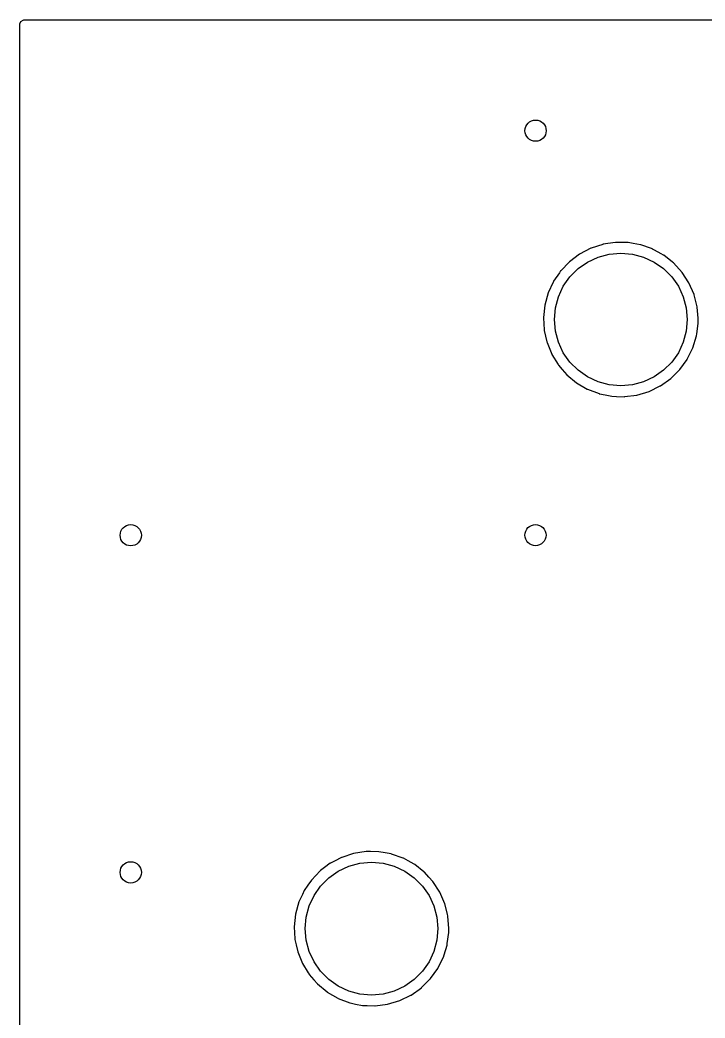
# Model space of a CAD drawing. Extents: x 2.37 to 5.13, y -5.38 to -2.62.
# Drawn here: x 2.368 to 2.876, y -3.358 to -2.618 of the extents above; entities that cross this region are included whole.
import ezdxf

# ---------------------------------------------------------------- set-up
doc = ezdxf.new("R2010")
doc.units = 0
doc.header["$MEASUREMENT"] = 0
doc.layers.add('BLACK', color=7, linetype='CONTINUOUS')

msp = doc.modelspace()

# ---------------------------------------------------------------- linework, layer by layer
at = {"layer": 'BLACK', "linetype": 'CONTINUOUS'}
for p, q in [((2.36789, -2.62081), (2.36858, -2.61893)), ((2.36858, -2.61893), (2.3703, -2.61794)), ((2.3703, -2.61794), (2.37081, -2.61789)), ((2.37081, -2.61789), (5.12919, -2.61789)), ((2.36789, -5.37919), (2.36789, -2.62081)), ((2.79098, -2.78718), (2.78265, -2.79151)), ((2.7911, -2.78714), (2.79098, -2.78718)), ((2.7998, -2.7843), (2.7911, -2.78714)), ((2.7911, -2.78714), (2.7911, -2.78714)), ((2.79991, -2.78426), (2.7998, -2.7843)), ((2.7998, -2.7843), (2.7998, -2.7843)), ((2.80919, -2.78284), (2.79991, -2.78426)), ((2.80931, -2.78284), (2.80919, -2.78284)), ((2.81232, -2.78288), (2.80931, -2.78284)), ((2.80931, -2.78284), (2.80931, -2.78284)), ((2.81858, -2.78295), (2.81232, -2.78288)), ((2.82241, -2.78363), (2.81858, -2.78295)), ((2.82771, -2.78458), (2.82241, -2.78363)), ((2.82783, -2.7846), (2.82771, -2.78458)), ((2.82771, -2.78458), (2.82771, -2.78458)), ((2.82794, -2.78464), (2.82783, -2.7846)), ((2.8359, -2.78746), (2.82794, -2.78464)), ((2.82794, -2.78464), (2.82794, -2.78464)), ((2.83668, -2.78773), (2.8359, -2.78746)), ((2.83678, -2.78779), (2.83668, -2.78773)), ((2.83823, -2.78859), (2.83678, -2.78779)), ((2.83678, -2.78779), (2.83678, -2.78779)), ((2.84303, -2.79124), (2.83823, -2.78859)), ((2.77514, -2.79715), (2.76866, -2.80394)), ((2.78265, -2.79151), (2.77514, -2.79715)), ((2.78156, -2.8023), (2.78858, -2.79738)), ((2.78858, -2.79738), (2.79636, -2.79376)), ((2.79636, -2.79376), (2.80464, -2.79154)), ((2.80464, -2.79154), (2.81319, -2.79079)), ((2.81319, -2.79079), (2.82173, -2.79154)), ((2.82173, -2.79154), (2.83002, -2.79376)), ((2.83002, -2.79376), (2.8378, -2.79738)), ((2.8378, -2.79738), (2.84482, -2.8023)), ((2.8449, -2.79227), (2.84303, -2.79124)), ((2.84499, -2.79235), (2.8449, -2.79227)), ((2.85144, -2.79744), (2.84499, -2.79235)), ((2.85227, -2.79809), (2.85144, -2.79744)), ((2.76859, -2.80404), (2.7677, -2.80535)), ((2.76866, -2.80394), (2.76859, -2.80404)), ((2.76859, -2.80404), (2.76859, -2.80404)), ((2.77549, -2.80837), (2.78156, -2.8023)), ((2.84482, -2.8023), (2.85089, -2.80837)), ((2.85859, -2.80504), (2.85227, -2.79809)), ((2.76311, -2.81225), (2.75941, -2.82021)), ((2.76331, -2.8118), (2.76311, -2.81225)), ((2.76337, -2.8117), (2.76331, -2.8118)), ((2.76331, -2.8118), (2.76331, -2.8118)), ((2.7677, -2.80535), (2.76337, -2.8117)), ((2.77057, -2.81539), (2.77549, -2.80837)), ((2.85089, -2.80837), (2.85581, -2.81539)), ((2.86369, -2.81292), (2.85859, -2.80504)), ((2.76694, -2.82317), (2.77057, -2.81539)), ((2.85581, -2.81539), (2.85943, -2.82317)), ((2.86743, -2.82153), (2.86369, -2.81292)), ((2.75941, -2.82021), (2.7569, -2.82926)), ((2.76472, -2.83145), (2.76694, -2.82317)), ((2.85943, -2.82317), (2.86165, -2.83145)), ((2.86746, -2.82165), (2.86743, -2.82153)), ((2.86949, -2.82971), (2.86746, -2.82165)), ((2.7569, -2.82926), (2.7559, -2.8386)), ((2.76398, -2.84), (2.76472, -2.83145)), ((2.86165, -2.83145), (2.8624, -2.84)), ((2.86972, -2.83064), (2.86949, -2.82971)), ((2.86973, -2.83076), (2.86972, -2.83064)), ((2.87041, -2.83899), (2.86973, -2.83076)), ((2.86973, -2.83076), (2.86973, -2.83076)), ((2.7559, -2.8386), (2.75591, -2.83872)), ((2.75591, -2.83872), (2.75642, -2.84757)), ((2.76472, -2.84855), (2.76398, -2.84)), ((2.8624, -2.84), (2.86165, -2.84855)), ((2.87049, -2.84), (2.87041, -2.83899)), ((2.87042, -2.8428), (2.87049, -2.84)), ((2.75642, -2.84757), (2.75644, -2.84797)), ((2.75644, -2.84797), (2.75647, -2.84809)), ((2.75647, -2.84809), (2.75647, -2.84809)), ((2.75647, -2.84809), (2.75836, -2.85648)), ((2.76694, -2.85683), (2.76472, -2.84855)), ((2.86165, -2.84855), (2.85943, -2.85683)), ((2.86939, -2.85062), (2.87041, -2.84288)), ((2.87041, -2.84288), (2.87042, -2.8428)), ((2.87041, -2.84288), (2.87041, -2.84288)), ((2.75836, -2.85648), (2.75851, -2.85714)), ((2.77057, -2.86461), (2.76694, -2.85683)), ((2.85943, -2.85683), (2.85581, -2.86461)), ((2.86652, -2.8609), (2.86916, -2.85222)), ((2.86916, -2.85222), (2.8692, -2.85211)), ((2.8692, -2.85211), (2.86939, -2.85062)), ((2.75851, -2.85714), (2.76204, -2.86584)), ((2.86231, -2.86951), (2.86647, -2.86109)), ((2.86647, -2.86109), (2.86652, -2.8609)), ((2.76204, -2.86584), (2.7621, -2.86594)), ((2.7621, -2.86594), (2.76664, -2.87334)), ((2.77549, -2.87163), (2.77057, -2.86461)), ((2.78156, -2.8777), (2.77549, -2.87163)), ((2.85089, -2.87163), (2.84482, -2.8777)), ((2.85581, -2.86461), (2.85089, -2.87163)), ((2.8569, -2.87704), (2.86224, -2.86961)), ((2.86224, -2.86961), (2.86231, -2.86951)), ((2.76664, -2.87334), (2.76695, -2.87384)), ((2.76695, -2.87384), (2.76703, -2.87393)), ((2.76703, -2.87393), (2.76703, -2.87393)), ((2.76703, -2.87393), (2.7698, -2.87714)), ((2.7698, -2.87714), (2.7731, -2.88094)), ((2.78858, -2.88262), (2.78156, -2.8777)), ((2.84482, -2.8777), (2.8378, -2.88262)), ((2.85026, -2.88368), (2.85674, -2.87722)), ((2.85674, -2.87722), (2.85683, -2.87714)), ((2.85674, -2.87722), (2.85674, -2.87722)), ((2.85683, -2.87714), (2.8569, -2.87704)), ((2.8569, -2.87704), (2.8569, -2.87704)), ((2.7731, -2.88094), (2.78032, -2.88694)), ((2.79636, -2.88624), (2.78858, -2.88262)), ((2.80464, -2.88846), (2.79636, -2.88624)), ((2.83002, -2.88624), (2.82173, -2.88846)), ((2.8378, -2.88262), (2.83002, -2.88624)), ((2.84253, -2.88922), (2.85018, -2.88377)), ((2.85018, -2.88377), (2.85026, -2.88368)), ((2.78032, -2.88694), (2.78042, -2.887)), ((2.78042, -2.887), (2.78043, -2.887)), ((2.78043, -2.887), (2.78833, -2.89162)), ((2.78833, -2.89162), (2.78833, -2.89162)), ((2.78833, -2.89162), (2.78843, -2.89168)), ((2.78843, -2.89168), (2.78854, -2.89172)), ((2.78854, -2.89172), (2.79709, -2.89498)), ((2.81319, -2.88921), (2.80464, -2.88846)), ((2.82173, -2.88846), (2.81319, -2.88921)), ((2.8251, -2.89605), (2.8341, -2.89335)), ((2.8341, -2.89335), (2.8342, -2.8933)), ((2.8342, -2.8933), (2.84242, -2.88927)), ((2.8342, -2.8933), (2.8342, -2.8933)), ((2.84242, -2.88927), (2.84253, -2.88922)), ((2.79709, -2.89498), (2.79709, -2.89498)), ((2.79709, -2.89498), (2.7972, -2.89503)), ((2.7972, -2.89503), (2.79732, -2.89505)), ((2.79732, -2.89505), (2.79732, -2.89505)), ((2.79732, -2.89505), (2.80152, -2.89591)), ((2.80152, -2.89591), (2.8064, -2.8969)), ((2.8064, -2.8969), (2.80998, -2.89703)), ((2.80998, -2.89703), (2.81567, -2.89724)), ((2.81567, -2.89724), (2.81567, -2.89724)), ((2.81567, -2.89724), (2.81579, -2.89724)), ((2.81579, -2.89724), (2.81591, -2.89723)), ((2.81591, -2.89723), (2.82498, -2.89607)), ((2.81591, -2.89723), (2.81591, -2.89723)), ((2.82498, -2.89607), (2.8251, -2.89605)), ((2.601, -3.24163), (2.59802, -3.24317)), ((2.60622, -3.23891), (2.601, -3.24163)), ((2.60633, -3.23887), (2.60622, -3.23891)), ((2.61503, -3.23603), (2.60633, -3.23887)), ((2.60633, -3.23887), (2.60633, -3.23887)), ((2.61515, -3.23599), (2.61503, -3.23603)), ((2.61503, -3.23603), (2.61503, -3.23603)), ((2.62443, -3.23457), (2.61515, -3.23599)), ((2.62455, -3.23457), (2.62443, -3.23457)), ((2.62756, -3.23461), (2.62455, -3.23457)), ((2.62455, -3.23457), (2.62455, -3.23457)), ((2.63382, -3.23468), (2.62756, -3.23461)), ((2.63844, -3.23551), (2.63382, -3.23468)), ((2.64294, -3.23631), (2.63844, -3.23551)), ((2.64306, -3.23633), (2.64294, -3.23631)), ((2.64294, -3.23631), (2.64294, -3.23631)), ((2.64318, -3.23637), (2.64306, -3.23633)), ((2.6518, -3.23943), (2.64318, -3.23637)), ((2.64318, -3.23637), (2.64318, -3.23637)), ((2.65191, -3.23947), (2.6518, -3.23943)), ((2.65202, -3.23952), (2.65191, -3.23947)), ((2.65566, -3.24154), (2.65202, -3.23952)), ((2.65202, -3.23952), (2.65202, -3.23952)), ((2.66014, -3.244), (2.65566, -3.24154)), ((2.59038, -3.24888), (2.58389, -3.25567)), ((2.59069, -3.24865), (2.59038, -3.24888)), ((2.59363, -3.24644), (2.59069, -3.24865)), ((2.59789, -3.24324), (2.59363, -3.24644)), ((2.59802, -3.24317), (2.59789, -3.24324)), ((2.60382, -3.24911), (2.61159, -3.24549)), ((2.61159, -3.24549), (2.61988, -3.24327)), ((2.61988, -3.24327), (2.62843, -3.24252)), ((2.62843, -3.24252), (2.63697, -3.24327)), ((2.63697, -3.24327), (2.64526, -3.24549)), ((2.64526, -3.24549), (2.65303, -3.24911)), ((2.66041, -3.24422), (2.66014, -3.244)), ((2.66715, -3.24955), (2.66041, -3.24422)), ((2.58383, -3.25577), (2.58128, -3.2595)), ((2.58389, -3.25567), (2.58383, -3.25577)), ((2.58383, -3.25577), (2.58383, -3.25577)), ((2.59073, -3.2601), (2.59679, -3.25403)), ((2.59679, -3.25403), (2.60382, -3.24911)), ((2.65303, -3.24911), (2.66006, -3.25403)), ((2.66006, -3.25403), (2.66612, -3.2601)), ((2.66751, -3.24982), (2.66715, -3.24955)), ((2.66759, -3.24991), (2.66751, -3.24982)), ((2.67087, -3.25352), (2.66759, -3.24991)), ((2.66759, -3.24991), (2.66759, -3.24991)), ((2.67382, -3.25677), (2.67087, -3.25352)), ((2.57855, -3.26354), (2.57727, -3.2663)), ((2.5786, -3.26343), (2.57855, -3.26354)), ((2.57855, -3.26354), (2.57855, -3.26354)), ((2.58128, -3.2595), (2.5786, -3.26343)), ((2.58581, -3.26713), (2.59073, -3.2601)), ((2.66612, -3.2601), (2.67104, -3.26713)), ((2.67893, -3.26465), (2.67382, -3.25677)), ((2.57727, -3.2663), (2.57465, -3.27195)), ((2.58218, -3.2749), (2.58581, -3.26713)), ((2.67104, -3.26713), (2.67467, -3.2749)), ((2.68267, -3.27327), (2.67893, -3.26465)), ((2.57465, -3.27195), (2.57214, -3.28099)), ((2.57996, -3.28319), (2.58218, -3.2749)), ((2.67467, -3.2749), (2.67689, -3.28319)), ((2.6827, -3.27338), (2.68267, -3.27327)), ((2.68462, -3.28104), (2.6827, -3.27338)), ((2.57214, -3.28099), (2.57114, -3.29033)), ((2.57921, -3.29173), (2.57996, -3.28319)), ((2.67689, -3.28319), (2.67764, -3.29173)), ((2.68496, -3.28237), (2.68462, -3.28104)), ((2.68497, -3.28249), (2.68496, -3.28237)), ((2.68571, -3.29158), (2.68497, -3.28249)), ((2.68497, -3.28249), (2.68497, -3.28249)), ((2.57114, -3.29033), (2.57115, -3.29045)), ((2.57115, -3.29045), (2.57166, -3.29935)), ((2.57996, -3.30028), (2.57921, -3.29173)), ((2.67764, -3.29173), (2.67689, -3.30028)), ((2.68566, -3.29453), (2.68573, -3.29173)), ((2.68573, -3.29173), (2.68571, -3.29158)), ((2.57166, -3.29935), (2.57168, -3.29971)), ((2.57168, -3.29971), (2.57171, -3.29982)), ((2.57171, -3.29982), (2.57171, -3.29982)), ((2.57171, -3.29982), (2.5726, -3.30379)), ((2.58218, -3.30856), (2.57996, -3.30028)), ((2.67689, -3.30028), (2.67467, -3.30856)), ((2.6846, -3.30261), (2.68565, -3.29461)), ((2.68565, -3.29461), (2.68566, -3.29453)), ((2.68565, -3.29461), (2.68565, -3.29461)), ((2.5726, -3.30379), (2.57375, -3.30887)), ((2.68218, -3.31125), (2.6844, -3.30396)), ((2.6844, -3.30396), (2.68443, -3.30384)), ((2.68443, -3.30384), (2.6846, -3.30261)), ((2.57375, -3.30887), (2.57728, -3.31757)), ((2.58581, -3.31634), (2.58218, -3.30856)), ((2.67467, -3.30856), (2.67104, -3.31634)), ((2.67754, -3.32124), (2.68062, -3.31501)), ((2.68062, -3.31501), (2.68165, -3.31293)), ((2.68165, -3.31293), (2.6817, -3.31283)), ((2.68165, -3.31293), (2.68165, -3.31293)), ((2.6817, -3.31283), (2.68218, -3.31125)), ((2.57728, -3.31757), (2.57734, -3.31767)), ((2.57734, -3.31767), (2.58144, -3.32436)), ((2.59073, -3.32337), (2.58581, -3.31634)), ((2.67104, -3.31634), (2.66612, -3.32337)), ((2.67213, -3.32877), (2.67747, -3.32134)), ((2.67747, -3.32134), (2.67754, -3.32124)), ((2.58144, -3.32436), (2.58218, -3.32558)), ((2.58218, -3.32558), (2.58226, -3.32567)), ((2.58226, -3.32567), (2.58226, -3.32567)), ((2.58226, -3.32567), (2.58578, -3.32973)), ((2.58578, -3.32973), (2.58833, -3.33267)), ((2.59679, -3.32943), (2.59073, -3.32337)), ((2.60382, -3.33435), (2.59679, -3.32943)), ((2.66006, -3.32943), (2.65303, -3.33435)), ((2.66612, -3.32337), (2.66006, -3.32943)), ((2.6655, -3.33541), (2.67198, -3.32896)), ((2.67198, -3.32896), (2.67206, -3.32887)), ((2.67198, -3.32896), (2.67198, -3.32896)), ((2.67206, -3.32887), (2.67213, -3.32877)), ((2.67213, -3.32877), (2.67213, -3.32877)), ((2.58833, -3.33267), (2.59556, -3.33867)), ((2.61159, -3.33798), (2.60382, -3.33435)), ((2.65303, -3.33435), (2.64526, -3.33798)), ((2.65777, -3.34095), (2.66541, -3.3355)), ((2.66541, -3.3355), (2.6655, -3.33541)), ((2.59556, -3.33867), (2.59566, -3.33873)), ((2.59566, -3.33873), (2.59566, -3.33873)), ((2.59566, -3.33873), (2.60356, -3.34335)), ((2.60356, -3.34335), (2.60356, -3.34335)), ((2.60356, -3.34335), (2.60367, -3.34341)), ((2.60367, -3.34341), (2.60378, -3.34345)), ((2.60378, -3.34345), (2.61233, -3.34672)), ((2.61988, -3.3402), (2.61159, -3.33798)), ((2.62843, -3.34094), (2.61988, -3.3402)), ((2.63697, -3.3402), (2.62843, -3.34094)), ((2.64526, -3.33798), (2.63697, -3.3402)), ((2.64034, -3.34778), (2.64933, -3.34508)), ((2.64933, -3.34508), (2.64944, -3.34503)), ((2.64944, -3.34503), (2.65766, -3.34101)), ((2.64944, -3.34503), (2.64944, -3.34503)), ((2.65766, -3.34101), (2.65777, -3.34095)), ((2.61233, -3.34672), (2.61233, -3.34672)), ((2.61233, -3.34672), (2.61244, -3.34676)), ((2.61244, -3.34676), (2.61256, -3.34678)), ((2.61256, -3.34678), (2.61256, -3.34678)), ((2.61256, -3.34678), (2.61657, -3.3476)), ((2.61657, -3.3476), (2.62164, -3.34863)), ((2.62164, -3.34863), (2.62522, -3.34876)), ((2.62522, -3.34876), (2.6309, -3.34897)), ((2.6309, -3.34897), (2.63091, -3.34897)), ((2.63091, -3.34897), (2.63102, -3.34898)), ((2.63102, -3.34898), (2.63114, -3.34896)), ((2.63114, -3.34896), (2.64022, -3.3478)), ((2.63114, -3.34896), (2.63114, -3.34896)), ((2.64022, -3.3478), (2.64034, -3.34778))]:
    msp.add_line(p, q, dxfattribs=at)
at = {"layer": 'BLACK'}
for centre in [(2.75, -2.7), (2.45, -3), (2.74993, -2.99992), (2.45, -3.25)]:
    msp.add_circle(centre, 0.00787, dxfattribs=at)

doc.saveas('drawing.dxf')
